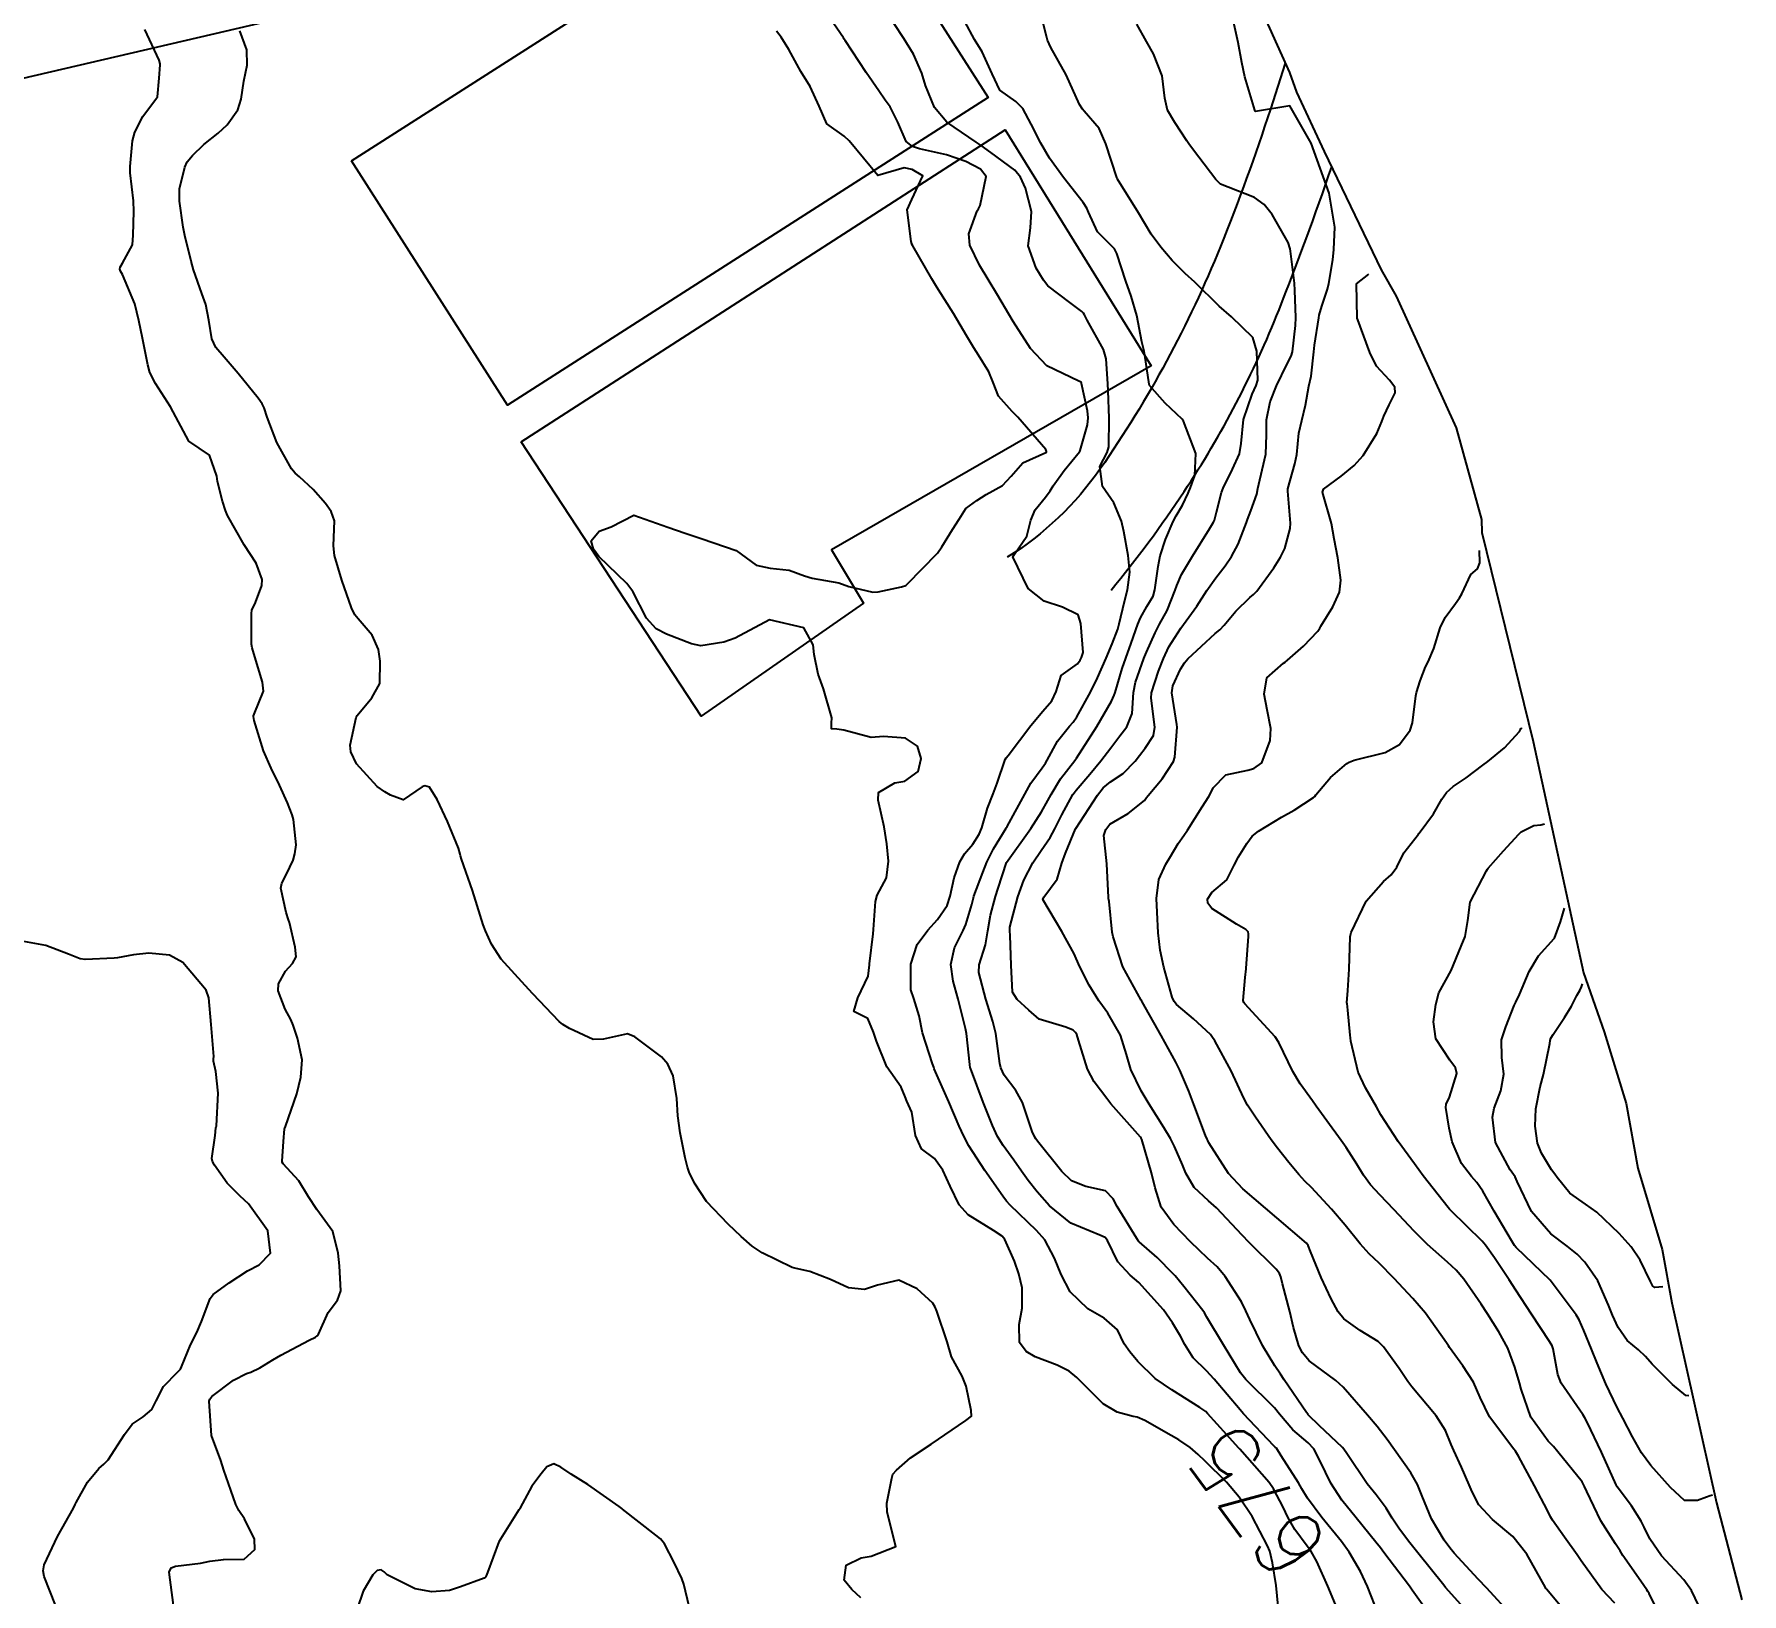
# Model space of a CAD drawing. Header units: metres. Extents: x 298520 to 308411, y 7433745 to 7450750.
# Drawn here: x 300663.1 to 300762.7, y 7444826 to 7444917 of the extents above; entities that cross this region are included whole.
import ezdxf
from ezdxf.enums import TextEntityAlignment as Align

# ---------------------------------------------------------------- set-up
doc = ezdxf.new("R2010")
doc.units = ezdxf.units.M
doc.header["$LTSCALE"] = 10
doc.linetypes.add('CONTINUO', pattern=[0])
for name, color, linetype in [('Area', 45, 'Continuous'), ('Cotas', 45, 'Continuous'), ('Curvas de Nivel 1m', 11, 'Continuous'), ('Curvas de Nivel 5m', 15, 'Continuous'), ('Edificações', 30, 'Continuous'), ('TEXTO', 45, 'Continuous'), ('Vias Primárias', 230, 'Continuous')]:
    doc.layers.add(name, color=color, linetype=linetype)
doc.styles.add('Style-STANDARD', font='STANDARD.shx')

msp = doc.modelspace()

# ---------------------------------------------------------------- linework, layer by layer
at = {"layer": 'Area'}
msp.add_polyline3d([(300732.288, 7444923.787, 679.659), (300736.342, 7444914.795, 679.709), (300736.754, 7444913.656, 679.699), (300738.364, 7444910.201, 679.179), (300741.686, 7444903.289, 684.609), (300742.565, 7444901.746, 683.519), (300746.067, 7444894.071, 690.179), (300747.541, 7444888.713, 685.797), (300747.561, 7444887.967, 682.097), (300750.549, 7444875.769, 693.178), (300753.501, 7444862.274, 684.968), (300754.699, 7444858.831, 695.668), (300755.979, 7444854.637, 689.708), (300756.656, 7444850.871, 692.148), (300758.086, 7444846.12, 691.268), (300758.647, 7444843.002, 687.567), (300761.247, 7444831.346, 695.698), (300762.733, 7444825.67, 696.228)], dxfattribs=at)
at = {"layer": 'Curvas de Nivel 1m', "flags": 128}
for points, elevation in [([(300746.341, 7444825.403), (300745.435, 7444826.398), (300745.335, 7444826.524), (300743.82, 7444828.415), (300743.369, 7444829.007), (300742.755, 7444829.808), (300742.33, 7444830.436), (300741.976, 7444831.029), (300741.396, 7444831.798), (300740.878, 7444832.455), (300739.678, 7444834.219), (300739.511, 7444834.469), (300739.434, 7444834.558), (300738.077, 7444835.853), (300737.453, 7444836.455), (300737.436, 7444836.473), (300737.419, 7444836.491), (300737.331, 7444836.616), (300736.034, 7444838.512), (300735.815, 7444838.843), (300735.491, 7444839.333), (300734.77, 7444840.527), (300734.025, 7444842.027), (300733.799, 7444842.537), (300733.531, 7444843.064), (300732.59, 7444844.55), (300732.114, 7444845.11), (300731.563, 7444845.614), (300731.075, 7444846.074), (300730.566, 7444846.575), (300729.588, 7444847.588), (300728.86, 7444848.597), (300728.5, 7444849.715), (300728.281, 7444850.603), (300727.721, 7444852.531), (300727.687, 7444852.61), (300727.644, 7444852.673), (300725.924, 7444854.627), (300725.676, 7444854.932), (300724.942, 7444855.898), (300724.544, 7444856.647), (300724.035, 7444858.338), (300723.93, 7444858.657), (300723.853, 7444858.787), (300723.725, 7444858.917), (300723.296, 7444859.095), (300721.732, 7444859.567), (300721.134, 7444860.087), (300720.44, 7444860.7), (300720.183, 7444861.139), (300720.108, 7444862.705), (300720.045, 7444864.45), (300720.012, 7444864.707), (300720.026, 7444864.937), (300720.493, 7444866.7), (300720.847, 7444867.675), (300721.364, 7444868.687), (300721.85, 7444869.405), (300722.372, 7444870.161), (300722.641, 7444870.672), (300723.052, 7444871.487), (300723.701, 7444872.662), (300723.771, 7444872.774), (300723.887, 7444872.925), (300724.685, 7444873.865), (300725.339, 7444874.639), (300725.921, 7444875.401), (300726.449, 7444876.103), (300726.845, 7444876.621), (300727.151, 7444877.407), (300727.245, 7444878.617), (300727.354, 7444879.224), (300727.846, 7444880.611), (300727.881, 7444880.714), (300727.987, 7444880.971), (300728.494, 7444882.109), (300728.763, 7444882.602), (300729.201, 7444883.412), (300729.67, 7444884.594), (300729.762, 7444884.867), (300730.042, 7444885.509), (300730.681, 7444886.581), (300731.671, 7444888.168), (300731.909, 7444888.562), (300731.958, 7444888.678), (300732.082, 7444889.147), (300732.371, 7444890.285), (300732.477, 7444890.556), (300733.019, 7444891.646), (300733.414, 7444892.547), (300733.518, 7444893.16), (300733.659, 7444894.545), (300734.168, 7444896.029), (300734.398, 7444896.537), (300734.49, 7444896.849), (300734.427, 7444898.536), (300734.205, 7444899.339), (300732.954, 7444900.553), (300732.229, 7444901.167), (300730.822, 7444902.574), (300730.248, 7444903.07), (300729.492, 7444903.829), (300728.825, 7444904.602), (300728.274, 7444905.364), (300727.523, 7444906.618), (300726.312, 7444908.587), (300726.295, 7444908.613), (300726.287, 7444908.63), (300726.271, 7444908.674), (300725.626, 7444910.641), (300725.241, 7444911.536), (300724.362, 7444912.544), (300724.258, 7444912.661), (300724.09, 7444912.939), (300723.314, 7444914.671), (300722.407, 7444916.271), (300722.21, 7444916.682), (300722.169, 7444916.929), (300721.713, 7444918.687)], 678), ([(300741.322, 7444825.365), (300740.887, 7444826.454), (300740.476, 7444827.329), (300739.824, 7444828.465), (300739.369, 7444829.078), (300738.22, 7444830.482), (300737.394, 7444831.618), (300737.067, 7444832.162), (300736.869, 7444832.498), (300735.863, 7444834.077), (300735.576, 7444834.518), (300735.508, 7444834.594), (300735.434, 7444834.671), (300733.66, 7444836.538), (300733.456, 7444836.764), (300731.947, 7444838.555), (300731.488, 7444839.039), (300730.722, 7444839.798), (300730.227, 7444840.579), (300729.978, 7444841.054), (300729.515, 7444841.836), (300728.983, 7444842.595), (300727.547, 7444844.189), (300727.046, 7444844.618), (300726.325, 7444845.393), (300725.718, 7444846.638), (300725.576, 7444846.823), (300725.267, 7444846.954), (300723.588, 7444847.657), (300722.331, 7444848.673), (300721.611, 7444849.49), (300721.082, 7444850.153), (300720.701, 7444850.694), (300720.26, 7444851.331), (300719.638, 7444852.182), (300719.3, 7444852.713), (300719.009, 7444853.36), (300718.473, 7444854.722), (300717.724, 7444856.698), (300717.715, 7444856.73), (300717.696, 7444856.913), (300717.492, 7444858.732), (300717.444, 7444859.014), (300717.016, 7444860.737), (300716.72, 7444861.773), (300716.584, 7444862.742), (300716.802, 7444863.716), (300717.301, 7444864.735), (300717.451, 7444865.079), (300717.808, 7444866.257), (300717.902, 7444866.639), (300717.93, 7444866.729), (300718.439, 7444868.119), (300718.672, 7444868.722), (300719.059, 7444869.51), (300719.81, 7444870.711), (300719.831, 7444870.742), (300719.864, 7444870.806), (300720.891, 7444872.695), (300721.243, 7444873.34), (300721.906, 7444874.23), (300722.095, 7444874.494), (300722.197, 7444874.677), (300722.81, 7444875.785), (300723.509, 7444876.664), (300723.711, 7444876.886), (300723.938, 7444877.208), (300724.729, 7444878.648), (300725.127, 7444879.481), (300725.643, 7444880.635), (300725.991, 7444881.459), (300726.314, 7444882.313), (300726.399, 7444882.626), (300726.704, 7444883.942), (300726.892, 7444884.621), (300727.023, 7444885.641), (300726.932, 7444886.621), (300726.666, 7444888.025), (300726.538, 7444888.625), (300726.089, 7444889.699), (300725.433, 7444890.64), (300725.276, 7444891.804), (300725.704, 7444892.636), (300725.797, 7444892.966), (300725.81, 7444894.635), (300725.754, 7444896.222), (300725.738, 7444896.637), (300725.642, 7444898.093), (300725.481, 7444898.641), (300724.527, 7444900.347), (300724.37, 7444900.658), (300724.319, 7444900.754), (300724.225, 7444900.857), (300723.523, 7444901.374), (300722.24, 7444902.361), (300721.984, 7444902.683), (300721.559, 7444903.381), (300721.095, 7444904.692), (300721.235, 7444905.739), (300721.294, 7444906.69), (300720.942, 7444908.058), (300720.65, 7444908.697), (300720.319, 7444909.102), (300718.914, 7444910.142), (300718.34, 7444910.542), (300718.049, 7444910.733), (300716.354, 7444911.906), (300715.624, 7444912.757), (300715.093, 7444914.045), (300714.888, 7444914.765), (300714.399, 7444915.869), (300713.844, 7444916.779), (300713.275, 7444917.641)], 676), ([(300744.793, 7444824.405), (300743.506, 7444826.243), (300743.374, 7444826.42), (300743.334, 7444826.471), (300741.852, 7444828.443), (300741.64, 7444828.72), (300741.369, 7444829.05), (300740.224, 7444830.462), (300739.393, 7444831.501), (300738.749, 7444832.477), (300738.132, 7444833.773), (300737.755, 7444834.487), (300737.436, 7444834.831), (300736.542, 7444835.602), (300735.763, 7444836.515), (300735.458, 7444836.876), (300733.793, 7444838.537), (300733.487, 7444838.924), (300732.488, 7444840.55), (300731.519, 7444842.174), (300731.38, 7444842.42), (300731.281, 7444842.564), (300730.172, 7444843.952), (300729.666, 7444844.588), (300729.611, 7444844.647), (300729.554, 7444844.709), (300728.625, 7444845.66), (300727.572, 7444846.56), (300727.548, 7444846.586), (300727.531, 7444846.611), (300727.43, 7444846.758), (300726.282, 7444848.63), (300726.052, 7444849.078), (300725.612, 7444849.549), (300724.464, 7444849.802), (300723.618, 7444850.13), (300723.061, 7444850.666), (300721.641, 7444852.443), (300721.54, 7444852.579), (300721.473, 7444852.683), (300721.319, 7444853.014), (300720.756, 7444854.694), (300720.379, 7444855.398), (300719.689, 7444856.289), (300719.495, 7444856.712), (300719.44, 7444856.969), (300719.198, 7444858.715), (300719.025, 7444859.422), (300718.612, 7444860.721), (300718.204, 7444862.28), (300718.227, 7444862.725), (300718.6, 7444863.903), (300718.74, 7444864.721), (300718.898, 7444865.623), (300719.183, 7444866.716), (300719.334, 7444867.201), (300719.83, 7444868.71), (300721.254, 7444870.689), (300721.873, 7444871.653), (300722.243, 7444872.313), (300722.433, 7444872.675), (300722.981, 7444873.584), (300723.818, 7444874.661), (300723.862, 7444874.712), (300723.914, 7444874.793), (300725.091, 7444876.643), (300725.948, 7444878.108), (300726.114, 7444878.466), (300726.166, 7444878.628), (300726.577, 7444880.02), (300726.783, 7444880.622), (300727.106, 7444881.505), (300727.497, 7444882.615), (300727.641, 7444882.981), (300728.018, 7444883.636), (300728.38, 7444884.254), (300728.486, 7444884.605), (300728.673, 7444885.977), (300728.8, 7444886.603), (300729.11, 7444887.552), (300729.559, 7444888.595), (300729.729, 7444888.942), (300730.087, 7444889.562), (300730.43, 7444890.253), (300730.567, 7444890.583), (300730.817, 7444891.287), (300730.872, 7444892.579), (300730.151, 7444894.466), (300730.071, 7444894.581), (300729.077, 7444895.511), (300728.172, 7444896.546), (300728.151, 7444896.61), (300727.893, 7444898.316), (300727.831, 7444898.614), (300727.72, 7444899.095), (300727.422, 7444900.618), (300727.096, 7444901.76), (300726.795, 7444902.624), (300726.259, 7444904.237), (300726.135, 7444904.505), (300726.012, 7444904.634), (300725.13, 7444905.496), (300724.617, 7444906.655), (300724.517, 7444906.878), (300724.298, 7444907.218), (300723.158, 7444908.672), (300722.33, 7444909.812), (300721.825, 7444910.685), (300721.258, 7444911.787), (300720.776, 7444912.696), (300720.367, 7444913.105), (300719.435, 7444913.775), (300718.985, 7444914.721), (300718.402, 7444916.013), (300717.967, 7444916.734), (300717.394, 7444917.77)], 677), ([(300749.317, 7444824.759), (300747.845, 7444826.365), (300747.341, 7444826.883), (300745.957, 7444828.391), (300745.688, 7444828.717), (300745.37, 7444829.151), (300744.633, 7444830.407), (300744.083, 7444831.726), (300743.8, 7444832.416), (300743.413, 7444833.08), (300742.459, 7444834.435), (300742.029, 7444835.032), (300741.446, 7444835.792), (300740.899, 7444836.456), (300739.477, 7444838.093), (300739.039, 7444838.474), (300737.494, 7444839.617), (300737.092, 7444840.09), (300736.887, 7444840.499), (300736.58, 7444841.571), (300736.353, 7444842.508), (300735.936, 7444844.125), (300735.83, 7444844.516), (300735.75, 7444844.712), (300735.557, 7444844.968), (300733.987, 7444846.536), (300733.579, 7444846.954), (300732.071, 7444848.555), (300731.607, 7444848.963), (300730.775, 7444849.733), (300730.3, 7444850.58), (300730.104, 7444851.059), (300729.638, 7444852.122), (300729.4, 7444852.592), (300729.002, 7444853.247), (300728.146, 7444854.605), (300727.681, 7444855.388), (300727.077, 7444856.616), (300726.82, 7444857.505), (300726.479, 7444858.622), (300725.736, 7444859.918), (300725.436, 7444860.331), (300725.217, 7444860.638), (300724.644, 7444861.539), (300724.081, 7444862.655), (300723.774, 7444863.37), (300723.064, 7444864.667), (300721.955, 7444866.535), (300722.011, 7444866.678), (300722.777, 7444867.722), (300723.062, 7444868.668), (300723.261, 7444869.254), (300723.85, 7444870.66), (300723.863, 7444870.685), (300725.139, 7444872.641), (300725.466, 7444873.06), (300725.895, 7444873.414), (300726.63, 7444873.894), (300727.332, 7444874.616), (300727.582, 7444874.948), (300727.92, 7444875.366), (300728.412, 7444876.121), (300728.481, 7444876.605), (300728.272, 7444878.284), (300728.292, 7444878.607), (300728.703, 7444879.872), (300728.983, 7444880.6), (300729.304, 7444881.283), (300730.001, 7444882.38), (300730.153, 7444882.588), (300730.933, 7444883.662), (300731.518, 7444884.568), (300732.041, 7444885.322), (300732.582, 7444886.02), (300732.949, 7444886.551), (300733.335, 7444887.272), (300733.838, 7444888.542), (300733.895, 7444888.722), (300734.083, 7444889.221), (300734.438, 7444890.195), (300734.501, 7444890.534), (300734.612, 7444891.037), (300734.96, 7444892.527), (300735.006, 7444893.661), (300735.005, 7444894.527), (300735.221, 7444895.581), (300735.575, 7444896.519), (300736.185, 7444897.764), (300736.441, 7444898.257), (300736.507, 7444898.507), (300736.681, 7444900.04), (300736.702, 7444900.505), (300736.657, 7444902.087), (300736.635, 7444902.506), (300736.394, 7444904.376), (300736.373, 7444904.509), (300736.269, 7444904.888), (300735.325, 7444906.525), (300734.868, 7444907.1), (300734.303, 7444907.508), (300732.758, 7444908.106), (300732.31, 7444908.295), (300732.043, 7444908.563), (300731.048, 7444909.857), (300730.501, 7444910.578), (300730.345, 7444910.813), (300729.652, 7444911.887), (300729.229, 7444912.597), (300729.066, 7444913.296), (300728.909, 7444914.602), (300728.402, 7444915.888), (300727.996, 7444916.614), (300727.429, 7444917.614)], 679), ([(300671.224, 7444825.372), (300670.965, 7444827.284), (300671.09, 7444827.538), (300671.347, 7444827.643), (300672.789, 7444827.825), (300673.35, 7444827.928), (300674.137, 7444828.034), (300675.351, 7444828.053), (300675.976, 7444828.605), (300675.958, 7444829.224), (300675.375, 7444830.398), (300675.035, 7444830.891), (300674.857, 7444831.238), (300674.562, 7444832.076), (300674.169, 7444833.249), (300673.98, 7444833.813), (300673.433, 7444835.26), (300673.309, 7444837.262), (300673.345, 7444837.38), (300673.466, 7444837.539), (300674.732, 7444838.498), (300675.479, 7444838.881), (300675.739, 7444838.969), (300676.257, 7444839.222), (300677.024, 7444839.678), (300677.49, 7444839.95), (300679.14, 7444840.826), (300679.501, 7444841.007), (300679.602, 7444841.079), (300679.687, 7444841.178), (300680.249, 7444842.446), (300680.788, 7444843.167), (300680.991, 7444843.712), (300680.912, 7444845.166), (300680.822, 7444845.906), (300680.51, 7444847.171), (300679.592, 7444848.449), (300679.103, 7444849.188), (300678.539, 7444850.123), (300677.622, 7444851.127), (300677.561, 7444851.211), (300677.554, 7444851.281), (300677.641, 7444852.422), (300677.7, 7444853.162), (300677.714, 7444853.209), (300677.75, 7444853.305), (300678.414, 7444855.199), (300678.66, 7444856.172), (300678.722, 7444857.195), (300678.451, 7444858.46), (300678.207, 7444859.203), (300678.065, 7444859.543), (300677.732, 7444860.152), (300677.332, 7444861.214), (300677.341, 7444861.623), (300677.76, 7444862.359), (300678.158, 7444862.814), (300678.387, 7444863.201), (300678.33, 7444863.753), (300677.983, 7444865.207), (300677.939, 7444865.353), (300677.799, 7444865.776), (300677.478, 7444867.213), (300677.535, 7444867.495), (300677.825, 7444868.029), (300678.203, 7444868.839), (300678.306, 7444869.203), (300678.381, 7444869.735), (300678.225, 7444871.205), (300678.139, 7444871.479), (300677.873, 7444872.182), (300677.41, 7444873.215), (300676.913, 7444874.204), (300676.476, 7444875.224), (300675.931, 7444876.989), (300675.892, 7444877.23), (300675.892, 7444877.271), (300675.935, 7444877.365), (300676.474, 7444878.706), (300676.418, 7444879.225), (300675.978, 7444880.695), (300675.811, 7444881.232), (300675.768, 7444881.449), (300675.774, 7444883.232), (300675.803, 7444883.435), (300676.013, 7444883.87), (300676.386, 7444884.868), (300676.405, 7444885.226), (300676.042, 7444886.163), (300675.351, 7444887.237), (300674.372, 7444888.953), (300674.255, 7444889.248), (300674.088, 7444889.779), (300673.787, 7444890.942), (300673.752, 7444891.255), (300673.316, 7444892.463), (300672.123, 7444893.28), (300671.049, 7444895.291), (300670.167, 7444896.664), (300669.837, 7444897.303), (300669.734, 7444897.751), (300669.405, 7444899.308), (300669.194, 7444900.329), (300668.971, 7444901.313), (300668.24, 7444903.011), (300668.131, 7444903.211), (300668.094, 7444903.322), (300668.117, 7444903.45), (300668.248, 7444903.669), (300668.828, 7444904.751), (300668.865, 7444905.314), (300668.911, 7444906.689), (300668.884, 7444907.314), (300668.688, 7444908.946), (300668.685, 7444909.316), (300668.84, 7444910.811), (300668.96, 7444911.314), (300669.436, 7444912.226), (300670.24, 7444913.301), (300670.28, 7444913.385), (300670.38, 7444914.467), (300670.451, 7444915.241), (300670.448, 7444915.299), (300670.395, 7444915.521), (300669.553, 7444917.309)], 672), ([(300711.323, 7444825.793), (300710.798, 7444826.278), (300710.362, 7444826.815), (300710.463, 7444827.697), (300711.353, 7444828.127), (300711.93, 7444828.218), (300713.363, 7444828.78), (300712.855, 7444830.785), (300712.851, 7444831.325), (300713.132, 7444832.783), (300713.196, 7444833.001), (300713.418, 7444833.24), (300714.225, 7444833.972), (300715.433, 7444834.76), (300717.447, 7444836.145), (300717.786, 7444836.39), (300717.761, 7444836.727), (300717.474, 7444838.136), (300717.233, 7444838.734), (300716.611, 7444839.861), (300716.361, 7444840.741), (300715.763, 7444842.514), (300715.664, 7444842.749), (300715.535, 7444842.984), (300714.608, 7444843.829), (300713.548, 7444844.334), (300712.302, 7444844.035), (300711.543, 7444843.79), (300710.614, 7444843.884), (300709.548, 7444844.376), (300708.347, 7444844.842), (300707.554, 7444845.006), (300707.33, 7444845.077), (300705.563, 7444845.925), (300704.995, 7444846.306), (300704.34, 7444846.888), (300703.583, 7444847.59), (300702.33, 7444848.913), (300701.614, 7444849.997), (300701.319, 7444850.623), (300701.211, 7444850.926), (300701.082, 7444851.478), (300700.779, 7444852.933), (300700.652, 7444853.924), (300700.59, 7444854.931), (300700.372, 7444856.247), (300700.064, 7444856.936), (300699.699, 7444857.362), (300698.142, 7444858.538), (300697.719, 7444858.696), (300696.307, 7444858.391), (300695.714, 7444858.366), (300694.334, 7444859.011), (300693.948, 7444859.24), (300693.727, 7444859.416), (300692.199, 7444861.035), (300691.748, 7444861.523), (300690.335, 7444863.054), (300689.782, 7444863.936), (300689.437, 7444864.713), (300689.286, 7444865.068), (300688.934, 7444866.203), (300688.67, 7444867.077), (300688.036, 7444868.891), (300687.969, 7444869.088), (300687.944, 7444869.188), (300687.847, 7444869.532), (300687.218, 7444871.096), (300686.604, 7444872.374), (300686.168, 7444873.107), (300685.884, 7444873.175), (300685.828, 7444873.167), (300685.741, 7444873.111), (300684.63, 7444872.368), (300683.878, 7444872.629), (300683.562, 7444872.817), (300683.107, 7444873.142), (300681.902, 7444874.461), (300681.566, 7444875.163), (300681.524, 7444875.557), (300681.88, 7444877.161), (300681.891, 7444877.203), (300681.935, 7444877.274), (300682.788, 7444878.31), (300683.261, 7444879.141), (300683.29, 7444880.454), (300683.191, 7444881.142), (300682.815, 7444881.971), (300682.001, 7444882.92), (300681.811, 7444883.162), (300681.608, 7444883.565), (300681.037, 7444885.17), (300680.613, 7444886.608), (300680.56, 7444887.175), (300680.609, 7444888.64), (300680.413, 7444889.177), (300680.088, 7444889.66), (300679.376, 7444890.471), (300678.578, 7444891.203), (300678.319, 7444891.421), (300678.107, 7444891.668), (300677.245, 7444893.219), (300676.683, 7444894.686), (300676.515, 7444895.225), (300676.399, 7444895.47), (300676.159, 7444895.797), (300675.002, 7444897.242), (300674.187, 7444898.196), (300673.699, 7444898.761), (300673.459, 7444899.261), (300673.293, 7444900.343), (300673.105, 7444901.267), (300672.868, 7444901.909), (300672.392, 7444903.278), (300672.251, 7444903.8), (300671.892, 7444905.284), (300671.794, 7444905.769), (300671.568, 7444907.287), (300671.568, 7444908.02), (300671.89, 7444909.284), (300672.021, 7444909.58), (300672.323, 7444909.964), (300673, 7444910.603), (300673.823, 7444911.258), (300674.348, 7444911.749), (300674.974, 7444912.626), (300675.175, 7444913.242), (300675.324, 7444914.296), (300675.524, 7444915.239), (300675.507, 7444916.133), (300675.089, 7444917.243)], 673), ([(300735.71, 7444824.907), (300735.569, 7444826.516), (300735.353, 7444827.834), (300735.186, 7444828.522), (300735.059, 7444828.83), (300734.164, 7444830.532), (300733.4, 7444831.675), (300732.66, 7444832.548), (300731.425, 7444833.775), (300731.015, 7444834.152), (300730.547, 7444834.573), (300729.873, 7444835.019), (300729.44, 7444835.267), (300727.906, 7444836.147), (300727.45, 7444836.328), (300727.214, 7444836.377), (300726.29, 7444836.627), (300725.46, 7444837.117), (300723.925, 7444838.656), (300723.487, 7444839.03), (300722.787, 7444839.37), (300721.495, 7444839.859), (300720.977, 7444840.167), (300720.59, 7444840.694), (300720.563, 7444841.743), (300720.735, 7444842.692), (300720.736, 7444843.883), (300720.556, 7444844.695), (300720.3, 7444845.438), (300719.729, 7444846.708), (300719.576, 7444846.891), (300719.061, 7444847.235), (300717.594, 7444848.134), (300717.065, 7444848.735), (300716.545, 7444849.809), (300716.12, 7444850.745), (300715.63, 7444851.422), (300714.859, 7444851.985), (300714.517, 7444852.767), (300714.302, 7444854.131), (300714.019, 7444854.775), (300713.919, 7444855.02), (300713.681, 7444855.595), (300712.849, 7444856.788), (300712.235, 7444858.275), (300712.074, 7444858.796), (300711.731, 7444859.595), (300710.926, 7444860.003), (300711.159, 7444860.809), (300711.756, 7444862.073), (300711.831, 7444862.731), (300711.834, 7444862.799), (300712.041, 7444864.545), (300712.063, 7444864.797), (300712.174, 7444866.432), (300712.286, 7444866.795), (300712.818, 7444867.8), (300712.951, 7444868.789), (300712.85, 7444869.793), (300712.685, 7444870.792), (300712.337, 7444872.337), (300712.359, 7444872.795), (300713.321, 7444873.356), (300713.893, 7444873.442), (300714.664, 7444874.006), (300714.855, 7444874.766), (300714.638, 7444875.487), (300713.925, 7444875.963), (300712.655, 7444876.063), (300711.925, 7444875.998), (300710.326, 7444876.419), (300709.93, 7444876.489), (300709.617, 7444876.512), (300709.624, 7444876.825), (300709.626, 7444877.136), (300709.156, 7444878.832), (300708.835, 7444879.7), (300708.603, 7444880.841), (300708.55, 7444881.403), (300707.998, 7444882.395), (300706.003, 7444882.87), (300703.992, 7444881.8), (300703.34, 7444881.556), (300701.987, 7444881.354), (300701.445, 7444881.469), (300699.994, 7444882.027), (300699.39, 7444882.342), (300698.815, 7444882.958), (300698.026, 7444884.508), (300697.682, 7444884.974), (300696.049, 7444886.568), (300695.724, 7444886.993), (300695.586, 7444887.469), (300696.069, 7444888.043), (300696.759, 7444888.297), (300698.083, 7444888.97), (300700.073, 7444888.276), (300701.068, 7444887.93), (300702.06, 7444887.588), (300704.053, 7444886.9), (300705.211, 7444886.049), (300706.043, 7444885.872), (300707.141, 7444885.76), (300708.039, 7444885.434), (300708.491, 7444885.296), (300710.035, 7444885.013), (300710.632, 7444884.814), (300712.028, 7444884.48), (300712.333, 7444884.492), (300713.7, 7444884.783), (300713.944, 7444884.871), (300714.035, 7444884.945), (300715.8, 7444886.754), (300716.057, 7444887.133), (300716.682, 7444888.128), (300717.064, 7444888.74), (300717.461, 7444889.358), (300718.089, 7444889.83), (300718.645, 7444890.171), (300719.585, 7444890.708), (300720.108, 7444891.255), (300720.779, 7444892.03), (300722.122, 7444892.628), (300722.155, 7444892.648), (300722.164, 7444892.68), (300722.125, 7444892.796), (300720.489, 7444894.697), (300720.156, 7444895.017), (300719.363, 7444895.91), (300719.057, 7444896.717), (300718.794, 7444897.336), (300718.189, 7444898.306), (300717.929, 7444898.733), (300717.517, 7444899.423), (300716.737, 7444900.745), (300716.231, 7444901.533), (300715.753, 7444902.272), (300715.473, 7444902.762), (300714.356, 7444904.694), (300714.312, 7444904.779), (300714.303, 7444904.809), (300714.274, 7444904.938), (300714.023, 7444906.783), (300714.299, 7444907.391), (300714.941, 7444908.764), (300714.319, 7444909.143), (300713.851, 7444909.246), (300712.313, 7444908.8), (300710.654, 7444910.817), (300710.346, 7444911.092), (300709.334, 7444911.816), (300708.891, 7444912.842), (300708.38, 7444913.989), (300707.822, 7444914.856), (300707.118, 7444916.15), (300706.675, 7444916.867), (300706.416, 7444917.224)], 674), ([(300755.325, 7444825.487), (300754.57, 7444826.288), (300753.358, 7444827.962), (300753.13, 7444828.303), (300752.392, 7444829.334), (300751.686, 7444830.325), (300751.573, 7444830.516), (300751.388, 7444830.88), (300750.644, 7444832.338), (300749.71, 7444834.065), (300749.532, 7444834.349), (300749.434, 7444834.471), (300748.017, 7444836.364), (300747.47, 7444837.48), (300747.076, 7444838.376), (300746.444, 7444839.337), (300745.684, 7444840.397), (300745.611, 7444840.505), (300745.506, 7444840.672), (300744.271, 7444842.413), (300743.536, 7444843.267), (300742.437, 7444844.431), (300741.562, 7444845.331), (300740.993, 7444845.874), (300740.454, 7444846.457), (300739.589, 7444847.541), (300738.799, 7444848.478), (300737.615, 7444849.733), (300737.237, 7444850.114), (300736.876, 7444850.501), (300736.309, 7444851.189), (300735.638, 7444852.035), (300735.272, 7444852.524), (300734.359, 7444853.837), (300733.892, 7444854.538), (300733.677, 7444854.951), (300732.928, 7444856.548), (300731.978, 7444858.299), (300731.812, 7444858.559), (300731.724, 7444858.663), (300730.732, 7444859.574), (300729.741, 7444860.412), (300729.603, 7444860.591), (300729.487, 7444860.851), (300729.015, 7444862.597), (300728.794, 7444863.584), (300728.672, 7444864.601), (300728.612, 7444865.795), (300728.576, 7444866.602), (300728.722, 7444867.709), (300729.12, 7444868.597), (300729.388, 7444869.046), (300729.851, 7444869.811), (300730.17, 7444870.273), (300730.393, 7444870.582), (300731.249, 7444871.942), (300731.639, 7444872.564), (300731.728, 7444872.72), (300731.891, 7444873.069), (300732.628, 7444873.827), (300733.906, 7444874.094), (300734.259, 7444874.183), (300734.723, 7444874.528), (300735.218, 7444875.813), (300735.242, 7444876.52), (300735.029, 7444877.609), (300734.853, 7444878.526), (300735.015, 7444879.477), (300735.98, 7444880.326), (300736.091, 7444880.399), (300736.226, 7444880.508), (300737.155, 7444881.335), (300738, 7444882.205), (300738.105, 7444882.385), (300738.164, 7444882.488), (300738.877, 7444883.624), (300739.257, 7444884.478), (300739.338, 7444885.179), (300739.158, 7444886.479), (300738.947, 7444887.598), (300738.788, 7444888.483), (300738.274, 7444890.314), (300738.325, 7444890.488), (300739.347, 7444891.241), (300740.117, 7444891.876), (300740.646, 7444892.462), (300741.431, 7444893.746), (300741.736, 7444894.446), (300741.848, 7444894.744), (300742.157, 7444895.402), (300742.498, 7444896.106), (300742.488, 7444896.437), (300742.177, 7444896.848), (300741.407, 7444897.674), (300741.023, 7444898.458), (300740.321, 7444900.369), (300740.295, 7444900.469), (300740.243, 7444902.47), (300740.963, 7444903.04)], 681), ([(300758.214, 7444824.241), (300757.331, 7444826.048), (300757.251, 7444826.17), (300757.191, 7444826.252), (300756.833, 7444826.765), (300755.798, 7444828.273), (300755.631, 7444828.542), (300755.37, 7444828.942), (300754.504, 7444830.289), (300753.698, 7444831.999), (300753.561, 7444832.298), (300753.407, 7444832.556), (300752.003, 7444834.321), (300751.737, 7444834.626), (300751.439, 7444834.939), (300750.418, 7444836.34), (300749.857, 7444837.967), (300749.759, 7444838.347), (300749.492, 7444839.256), (300749.08, 7444840.354), (300748.559, 7444841.313), (300747.899, 7444842.366), (300747.531, 7444842.931), (300746.509, 7444844.386), (300746.071, 7444844.905), (300745.563, 7444845.383), (300744.387, 7444846.412), (300743.585, 7444847.2), (300742.44, 7444848.432), (300741.612, 7444849.304), (300741.071, 7444849.901), (300740.667, 7444850.454), (300740.263, 7444851.094), (300739.639, 7444852.064), (300739.356, 7444852.473), (300738.523, 7444853.619), (300737.9, 7444854.488), (300737.676, 7444854.801), (300736.966, 7444855.781), (300736.533, 7444856.507), (300735.718, 7444858.191), (300735.503, 7444858.522), (300733.742, 7444860.452), (300733.673, 7444860.541), (300733.633, 7444860.652), (300733.757, 7444861.984), (300733.805, 7444862.497), (300733.807, 7444862.54), (300733.945, 7444864.385), (300733.954, 7444864.538), (300733.921, 7444864.665), (300733.795, 7444864.793), (300733.239, 7444865.106), (300731.808, 7444866.025), (300731.575, 7444866.328), (300731.558, 7444866.564), (300731.817, 7444866.959), (300732.685, 7444867.691), (300733.109, 7444868.547), (300733.356, 7444869.029), (300733.852, 7444869.821), (300734.161, 7444870.233), (300734.524, 7444870.53), (300735.871, 7444871.353), (300736.619, 7444871.759), (300737.738, 7444872.491), (300737.817, 7444872.557), (300737.885, 7444872.644), (300738.723, 7444873.66), (300739.686, 7444874.472), (300739.827, 7444874.558), (300739.914, 7444874.6), (300740.115, 7444874.667), (300741.92, 7444875.12), (300742.765, 7444875.591), (300743.383, 7444876.426), (300743.51, 7444876.851), (300743.702, 7444878.423), (300743.746, 7444878.632), (300743.966, 7444879.312), (300744.275, 7444880.12), (300744.421, 7444880.413), (300744.767, 7444881.185), (300745.124, 7444882.403), (300745.417, 7444882.994), (300746.024, 7444883.818), (300746.267, 7444884.15), (300746.402, 7444884.386), (300746.921, 7444885.505), (300747.317, 7444885.838), (300747.447, 7444886.198), (300747.423, 7444886.91)], 682), ([(300760.215, 7444825.33), (300759.802, 7444826.225), (300759.342, 7444826.844), (300758.052, 7444828.243), (300757.373, 7444829.237), (300757.036, 7444829.911), (300756.854, 7444830.258), (300756.286, 7444831.16), (300755.467, 7444832.279), (300755.405, 7444832.391), (300754.546, 7444834.289), (300753.706, 7444836.042), (300753.571, 7444836.299), (300753.456, 7444836.486), (300752.195, 7444838.319), (300751.992, 7444838.826), (300751.725, 7444840.327), (300751.667, 7444840.49), (300751.507, 7444840.753), (300750.457, 7444842.341), (300749.544, 7444843.748), (300749.156, 7444844.354), (300748.301, 7444845.628), (300747.771, 7444846.368), (300747.576, 7444846.605), (300745.755, 7444848.398), (300745.681, 7444848.476), (300745.605, 7444848.568), (300744.148, 7444850.415), (300743.63, 7444851.115), (300742.678, 7444852.43), (300741.666, 7444853.983), (300741.407, 7444854.444), (300740.778, 7444855.548), (300740.349, 7444856.46), (300739.914, 7444858.273), (300739.897, 7444858.467), (300739.889, 7444858.632), (300739.739, 7444860.093), (300739.696, 7444860.47), (300739.694, 7444860.52), (300739.75, 7444861.224), (300739.83, 7444862.469), (300739.887, 7444864.373), (300739.898, 7444864.468), (300739.94, 7444864.613), (300740.821, 7444866.455), (300741.824, 7444867.591), (300742.28, 7444867.984), (300742.594, 7444868.432), (300743.011, 7444869.263), (300743.862, 7444870.347), (300743.89, 7444870.392), (300743.911, 7444870.42), (300744.733, 7444871.552), (300745.237, 7444872.406), (300745.5, 7444872.792), (300745.894, 7444873.131), (300746.655, 7444873.636), (300747.622, 7444874.374), (300747.915, 7444874.603), (300748.884, 7444875.4), (300749.768, 7444876.352), (300749.819, 7444876.467), (300749.844, 7444876.532), (300749.874, 7444876.535), (300749.893, 7444876.53)], 683), ([(300761.013, 7444831.78), (300760.893, 7444831.737), (300760.673, 7444831.673), (300760.141, 7444831.477), (300759.395, 7444831.482), (300758.568, 7444832.238), (300757.422, 7444833.518), (300756.876, 7444834.258), (300756.355, 7444835.179), (300755.78, 7444836.275), (300755.462, 7444836.906), (300754.801, 7444838.287), (300754.298, 7444839.489), (300753.965, 7444840.295), (300753.514, 7444841.389), (300753.238, 7444842.022), (300753.065, 7444842.307), (300751.553, 7444844.33), (300749.572, 7444846.235), (300749.477, 7444846.351), (300749.285, 7444846.645), (300748.273, 7444848.363), (300747.614, 7444849.524), (300747.274, 7444850.03), (300746.96, 7444850.38), (300746.376, 7444851.135), (300745.833, 7444852.397), (300745.655, 7444853.21), (300745.469, 7444854.402), (300745.479, 7444854.598), (300745.679, 7444855.009), (300746.108, 7444856.394), (300746.029, 7444856.728), (300745.701, 7444857.176), (300744.874, 7444858.408), (300744.732, 7444859.405), (300744.871, 7444860.409), (300745.053, 7444861.104), (300745.763, 7444862.4), (300746.349, 7444863.827), (300746.586, 7444864.388), (300746.736, 7444865.32), (300746.888, 7444866.384), (300747.831, 7444868.212), (300747.889, 7444868.313), (300747.93, 7444868.369), (300748.828, 7444869.38), (300749.722, 7444870.351), (300749.789, 7444870.425), (300749.864, 7444870.49), (300750.599, 7444870.87), (300751.009, 7444870.907), (300751.213, 7444870.96)], 684), ([(300664.346, 7444825.364), (300663.669, 7444827.044), (300663.612, 7444827.376), (300663.681, 7444827.71), (300664.452, 7444829.364), (300665.38, 7444831.033), (300665.492, 7444831.239), (300665.544, 7444831.348), (300666.201, 7444832.542), (300666.857, 7444833.336), (300667.162, 7444833.586), (300667.418, 7444833.848), (300668.36, 7444835.316), (300668.817, 7444835.935), (300669.449, 7444836.359), (300669.959, 7444836.792), (300670.217, 7444837.292), (300670.639, 7444838.121), (300671.48, 7444838.984), (300671.624, 7444839.136), (300671.694, 7444839.278), (300672.216, 7444840.552), (300672.579, 7444841.269), (300672.862, 7444841.917), (300673.364, 7444843.262), (300673.535, 7444843.488), (300674.479, 7444844.183), (300675.549, 7444844.869), (300676.213, 7444845.223), (300676.88, 7444845.897), (300676.724, 7444847.218), (300675.596, 7444848.793), (300675.104, 7444849.237), (300674.356, 7444849.994), (300673.621, 7444851.044), (300673.492, 7444851.261), (300673.456, 7444851.432), (300673.646, 7444852.773), (300673.697, 7444853.214), (300673.707, 7444853.259), (300673.726, 7444853.331), (300673.826, 7444855.248), (300673.685, 7444856.507), (300673.55, 7444857.11), (300673.564, 7444857.252), (300673.57, 7444857.376), (300673.419, 7444859.255), (300673.284, 7444860.803), (300673.121, 7444861.259), (300671.767, 7444862.867), (300670.981, 7444863.288), (300669.774, 7444863.407), (300668.889, 7444863.313), (300667.953, 7444863.144), (300667.77, 7444863.124), (300666.074, 7444863.041), (300665.769, 7444863.083), (300665.1, 7444863.357), (300663.778, 7444863.851), (300662.484, 7444864.094)], 671), ([(300758.123, 7444843.94), (300757.661, 7444843.911), (300757.549, 7444843.973), (300757.403, 7444844.252), (300756.802, 7444845.499), (300756.272, 7444846.27), (300755.584, 7444847.047), (300754.275, 7444848.293), (300753.608, 7444848.762), (300752.7, 7444849.4), (300751.964, 7444850.325), (300751.815, 7444850.517), (300751.627, 7444850.762), (300751.05, 7444851.742), (300750.818, 7444852.332), (300750.673, 7444853.32), (300750.708, 7444854.334), (300750.973, 7444855.618), (300751.16, 7444856.328), (300751.524, 7444858.135), (300751.552, 7444858.322), (300751.588, 7444858.448), (300751.718, 7444858.658), (300752.392, 7444859.654), (300752.786, 7444860.31), (300753.111, 7444860.945), (300753.286, 7444861.243), (300753.377, 7444861.44), (300753.433, 7444861.62)], 686), ([(300701.317, 7444825.287), (300701.003, 7444826.598), (300700.887, 7444826.927), (300700.434, 7444827.846), (300699.867, 7444828.942), (300699.647, 7444829.227), (300699.368, 7444829.446), (300697.429, 7444830.97), (300697.383, 7444831.005), (300697.225, 7444831.132), (300695.404, 7444832.416), (300694.43, 7444833.005), (300693.827, 7444833.423), (300693.419, 7444833.606), (300693.008, 7444833.433), (300692.678, 7444833.027), (300692.127, 7444832.308), (300691.454, 7444831.039), (300691.429, 7444830.993), (300691.382, 7444830.932), (300690.209, 7444829.057), (300689.544, 7444827.266), (300689.468, 7444827.068), (300689.418, 7444826.993), (300689.341, 7444826.946), (300687.974, 7444826.443), (300687.33, 7444826.223), (300686.293, 7444826.136), (300685.331, 7444826.309), (300683.697, 7444827.135), (300683.51, 7444827.303), (300683.346, 7444827.425), (300683.107, 7444827.381), (300682.851, 7444827.145), (300682.294, 7444826.184), (300681.947, 7444825.154)], 672)]:
    msp.add_lwpolyline(points, dxfattribs=dict(at, elevation=elevation))
at = {"layer": 'Curvas de Nivel 5m', "flags": 128}
for points, elevation in [([(300739.315, 7444824.705), (300738.57, 7444826.478), (300737.932, 7444827.906), (300737.607, 7444828.488), (300737.366, 7444828.809), (300736.647, 7444829.772), (300736.252, 7444830.507), (300735.967, 7444831.089), (300735.399, 7444832.157), (300735.154, 7444832.523), (300733.432, 7444834.466), (300733.368, 7444834.541), (300732.677, 7444835.312), (300731.564, 7444836.559), (300731.454, 7444836.665), (300731.114, 7444836.909), (300729.473, 7444837.933), (300728.494, 7444838.6), (300727.493, 7444839.59), (300727.02, 7444840.139), (300726.684, 7444840.622), (300726.307, 7444841.424), (300725.518, 7444842.106), (300724.574, 7444842.649), (300723.538, 7444843.642), (300723.007, 7444844.665), (300722.624, 7444845.608), (300722.054, 7444846.675), (300721.581, 7444847.231), (300720.04, 7444848.703), (300719.835, 7444848.936), (300719.608, 7444849.238), (300718.558, 7444850.721), (300717.637, 7444852.16), (300717.331, 7444852.733), (300717.062, 7444853.325), (300716.465, 7444854.742), (300715.69, 7444856.497), (300715.613, 7444856.672), (300715.581, 7444856.752), (300715.5, 7444856.949), (300714.917, 7444858.762), (300714.729, 7444859.761), (300714.416, 7444860.77), (300714.253, 7444861.277), (300714.236, 7444862.773), (300714.623, 7444863.925), (300715.232, 7444864.758), (300715.799, 7444865.375), (300716.363, 7444866.189), (300716.536, 7444866.743), (300716.765, 7444867.805), (300717.103, 7444868.737), (300717.374, 7444869.208), (300717.853, 7444869.766), (300718.237, 7444870.348), (300718.383, 7444870.725), (300718.716, 7444871.88), (300719.049, 7444872.718), (300719.277, 7444873.332), (300719.746, 7444874.712), (300719.81, 7444874.815), (300719.915, 7444874.952), (300721.25, 7444876.69), (300721.941, 7444877.529), (300722.477, 7444878.145), (300722.733, 7444878.672), (300723.026, 7444879.61), (300723.978, 7444880.301), (300724.133, 7444880.506), (300724.2, 7444880.657), (300724.293, 7444880.962), (300724.173, 7444882.657), (300724.01, 7444883.157), (300723.091, 7444883.595), (300722.022, 7444883.95), (300721.099, 7444884.689), (300720.203, 7444886.547), (300720.29, 7444886.698), (300721.01, 7444887.744), (300721.252, 7444888.688), (300721.493, 7444889.274), (300722.093, 7444890.017), (300722.383, 7444890.393), (300722.545, 7444890.676), (300723.198, 7444891.584), (300724.087, 7444892.66), (300724.101, 7444892.682), (300724.124, 7444892.747), (300724.561, 7444894.24), (300724.601, 7444894.653), (300724.562, 7444895.059), (300724.207, 7444896.659), (300724.2, 7444896.686), (300724.174, 7444896.726), (300724.052, 7444896.783), (300722.183, 7444897.68), (300721.222, 7444898.69), (300720.217, 7444900.277), (300719.963, 7444900.704), (300719.314, 7444901.794), (300718.755, 7444902.722), (300718.255, 7444903.552), (300717.679, 7444904.736), (300717.633, 7444905.383), (300718.108, 7444906.732), (300718.184, 7444906.841), (300718.296, 7444907.045), (300718.631, 7444908.725), (300718.319, 7444909.164), (300717.451, 7444909.614), (300716.332, 7444909.996), (300714.752, 7444910.35), (300714.339, 7444910.481), (300713.966, 7444910.776), (300713.482, 7444911.911), (300713.03, 7444912.79), (300712.754, 7444913.182), (300712.372, 7444913.729), (300711.642, 7444914.807), (300710.411, 7444916.666), (300710.348, 7444916.756), (300710.308, 7444916.822), (300709.539, 7444917.948)], 675), ([(300752.234, 7444825.229), (300751.333, 7444826.291), (300751.305, 7444826.33), (300751.268, 7444826.396), (300750.189, 7444828.342), (300749.373, 7444829.372), (300748.189, 7444830.362), (300747.391, 7444831.212), (300746.996, 7444831.973), (300746.828, 7444832.379), (300746.376, 7444833.428), (300745.928, 7444834.393), (300745.782, 7444834.741), (300745.444, 7444835.557), (300744.906, 7444836.405), (300743.478, 7444838.115), (300743.25, 7444838.422), (300742.735, 7444839.183), (300741.828, 7444840.437), (300741.506, 7444840.742), (300740.454, 7444841.398), (300739.519, 7444842.069), (300739.187, 7444842.473), (300738.764, 7444843.249), (300738.182, 7444844.484), (300737.568, 7444846.004), (300737.434, 7444846.355), (300737.337, 7444846.494), (300735.595, 7444847.977), (300734.943, 7444848.527), (300733.614, 7444849.661), (300732.777, 7444850.548), (300731.641, 7444852.345), (300731.569, 7444852.488), (300731.537, 7444852.562), (300731.437, 7444852.772), (300730.751, 7444854.574), (300730.463, 7444855.361), (300729.944, 7444856.586), (300729.7, 7444857.052), (300728.855, 7444858.599), (300727.743, 7444860.575), (300727.718, 7444860.61), (300727.676, 7444860.678), (300726.611, 7444862.622), (300726.044, 7444864.372), (300726.001, 7444864.628), (300725.811, 7444866.42), (300725.788, 7444866.606), (300725.781, 7444866.63), (300725.775, 7444866.669), (300725.69, 7444868.632), (300725.498, 7444870.274), (300725.618, 7444870.634), (300725.866, 7444870.936), (300726.93, 7444871.562), (300727.88, 7444872.321), (300728.003, 7444872.487), (300728.096, 7444872.608), (300728.908, 7444873.589), (300729.572, 7444874.593), (300729.652, 7444874.856), (300729.791, 7444876.591), (300729.775, 7444876.751), (300729.483, 7444878.595), (300729.54, 7444879.014), (300729.974, 7444879.983), (300730.211, 7444880.355), (300730.412, 7444880.584), (300731.998, 7444882.063), (300732.272, 7444882.285), (300732.527, 7444882.555), (300733.2, 7444883.363), (300734.027, 7444884.168), (300734.234, 7444884.333), (300734.438, 7444884.534), (300735.433, 7444885.906), (300735.822, 7444886.513), (300736.058, 7444887.02), (300736.386, 7444888.19), (300736.394, 7444888.507), (300736.237, 7444890.373), (300736.246, 7444890.509), (300736.652, 7444891.97), (300736.773, 7444892.503), (300736.884, 7444893.76), (300737.051, 7444894.501), (300737.276, 7444895.385), (300737.472, 7444896.497), (300737.597, 7444897.078), (300737.761, 7444898.494), (300737.798, 7444898.895), (300738.046, 7444900.492), (300738.071, 7444900.645), (300738.23, 7444901.166), (300738.562, 7444902.164), (300738.632, 7444902.486), (300738.866, 7444903.874), (300738.935, 7444904.483), (300738.984, 7444905.781), (300738.663, 7444907.769), (300737.613, 7444910.673), (300736.366, 7444912.85), (300734.478, 7444912.538), (300734.363, 7444912.522), (300734.333, 7444912.54), (300734.308, 7444912.596), (300733.726, 7444914.547), (300733.562, 7444915.382), (300733.343, 7444916.551), (300733.034, 7444917.947)], 680), ([(300759.633, 7444837.59), (300759.474, 7444837.61), (300758.688, 7444838.238), (300757.495, 7444839.43), (300757.117, 7444839.873), (300756.698, 7444840.262), (300756.047, 7444840.81), (300755.516, 7444841.57), (300755.178, 7444842.283), (300754.943, 7444842.875), (300754.331, 7444844.292), (300753.564, 7444845.382), (300753.117, 7444845.855), (300752.54, 7444846.315), (300751.584, 7444847.043), (300750.459, 7444848.341), (300749.62, 7444850.085), (300749.498, 7444850.351), (300749.209, 7444850.772), (300748.365, 7444852.363), (300748.191, 7444853.838), (300748.287, 7444854.364), (300748.663, 7444855.38), (300748.85, 7444856.358), (300748.732, 7444857.33), (300748.705, 7444858.36), (300748.959, 7444859.123), (300749.455, 7444860.353), (300749.545, 7444860.552), (300749.75, 7444861.009), (300750.327, 7444862.342), (300750.861, 7444863.249), (300751.792, 7444864.276), (300751.806, 7444864.293), (300752.157, 7444865.246), (300752.383, 7444866.03)], 685)]:
    msp.add_lwpolyline(points, dxfattribs=dict(at, elevation=elevation))
at = {"layer": 'Edificações'}
for points in [[(300681.602, 7444909.645), (300709.647, 7444927.588), (300718.763, 7444913.341), (300690.718, 7444895.398)], [(300691.502, 7444893.25), (300719.753, 7444911.452), (300728.264, 7444897.686), (300709.608, 7444886.949), (300711.489, 7444883.827), (300702.005, 7444877.246)]]:
    msp.add_lwpolyline(points, close=True, dxfattribs=at)
at = {"layer": 'TEXTO', "linetype": 'CONTINUO'}
msp.add_polyline3d([(300536.2, 7444885.103, 0), (300737.356, 7444931.927, 0)], dxfattribs=at)
at = {"layer": 'Vias Primárias', "elevation": 679.706}
msp.add_lwpolyline([(300736.092, 7444915.348), (300735.224, 7444912.67, -0.017618), (300732.308, 7444904.646, -0.055876), (300725.296, 7444891.673, -0.102159), (300719.868, 7444886.513, -0.102159)], format="xyb", dxfattribs=at)
at = {"layer": 'Vias Primárias'}
msp.add_lwpolyline([(300725.925, 7444884.591, 0.026181), (300730.186, 7444890.347, 0.051836), (300735.727, 7444900.957, 0.012082), (300738.802, 7444909.289)], format="xyb", dxfattribs=at)

# ---------------------------------------------------------------- texts
at = {"layer": 'Cotas', "style": 'Style-STANDARD'}
msp.add_text('675', height=4, rotation=126.5057, dxfattribs=at).set_placement((300734.476, 7444831.41, 675), align=Align.MIDDLE_CENTER)

doc.saveas('drawing.dxf')
